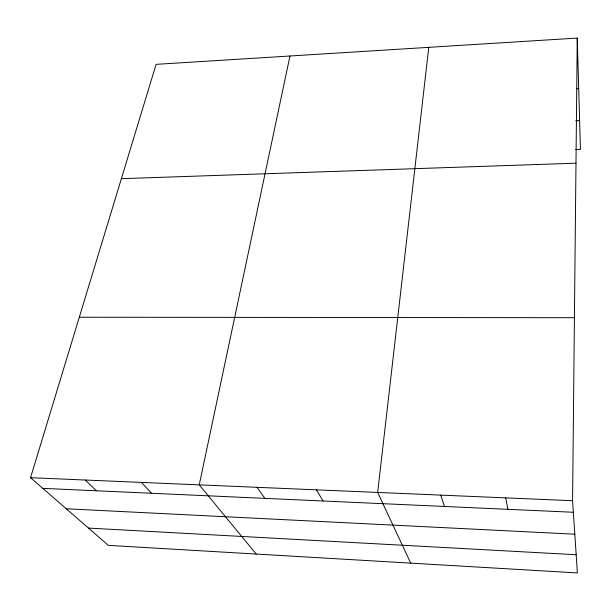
<?xml version="1.0" encoding="UTF-8"?>
<svg xmlns="http://www.w3.org/2000/svg" width="611" height="611" viewBox="0 0 611 611"><rect width="100%" height="100%" fill="white"/><g stroke="black" fill="none" stroke-linecap="round" stroke-linejoin="round"><path stroke-width="0.92" d="M572.583 500.715L577.25 38.081L156.103 64.354L30.55 477.703L108.33 545.363L577.38 572.919L572.583 500.715L30.55 477.703M428.785 47.345L377.659 492.435L410.729 563.128M289.973 55.998L199.239 484.867L256.208 554.047M576.822 88.763L578.709 88.664M575.845 120.734L579.625 120.573M575.692 149.596L580.45 149.42L577.25 38.081M121.383 178.672L575.99 163.19M79.293 317.231L574.432 317.705M42.808 488.365L573.347 512.27M66.263 508.772L574.806 534.205M88.465 528.08L576.173 554.735M85.189 480.025L96.431 490.786M141.401 482.407L151.566 493.268M257.01 487.318L264.853 498.37M316.46 489.839L323.051 500.997M440.691 495.116L444.548 506.466M505.633 497.873L507.993 509.33"/></g></svg>
